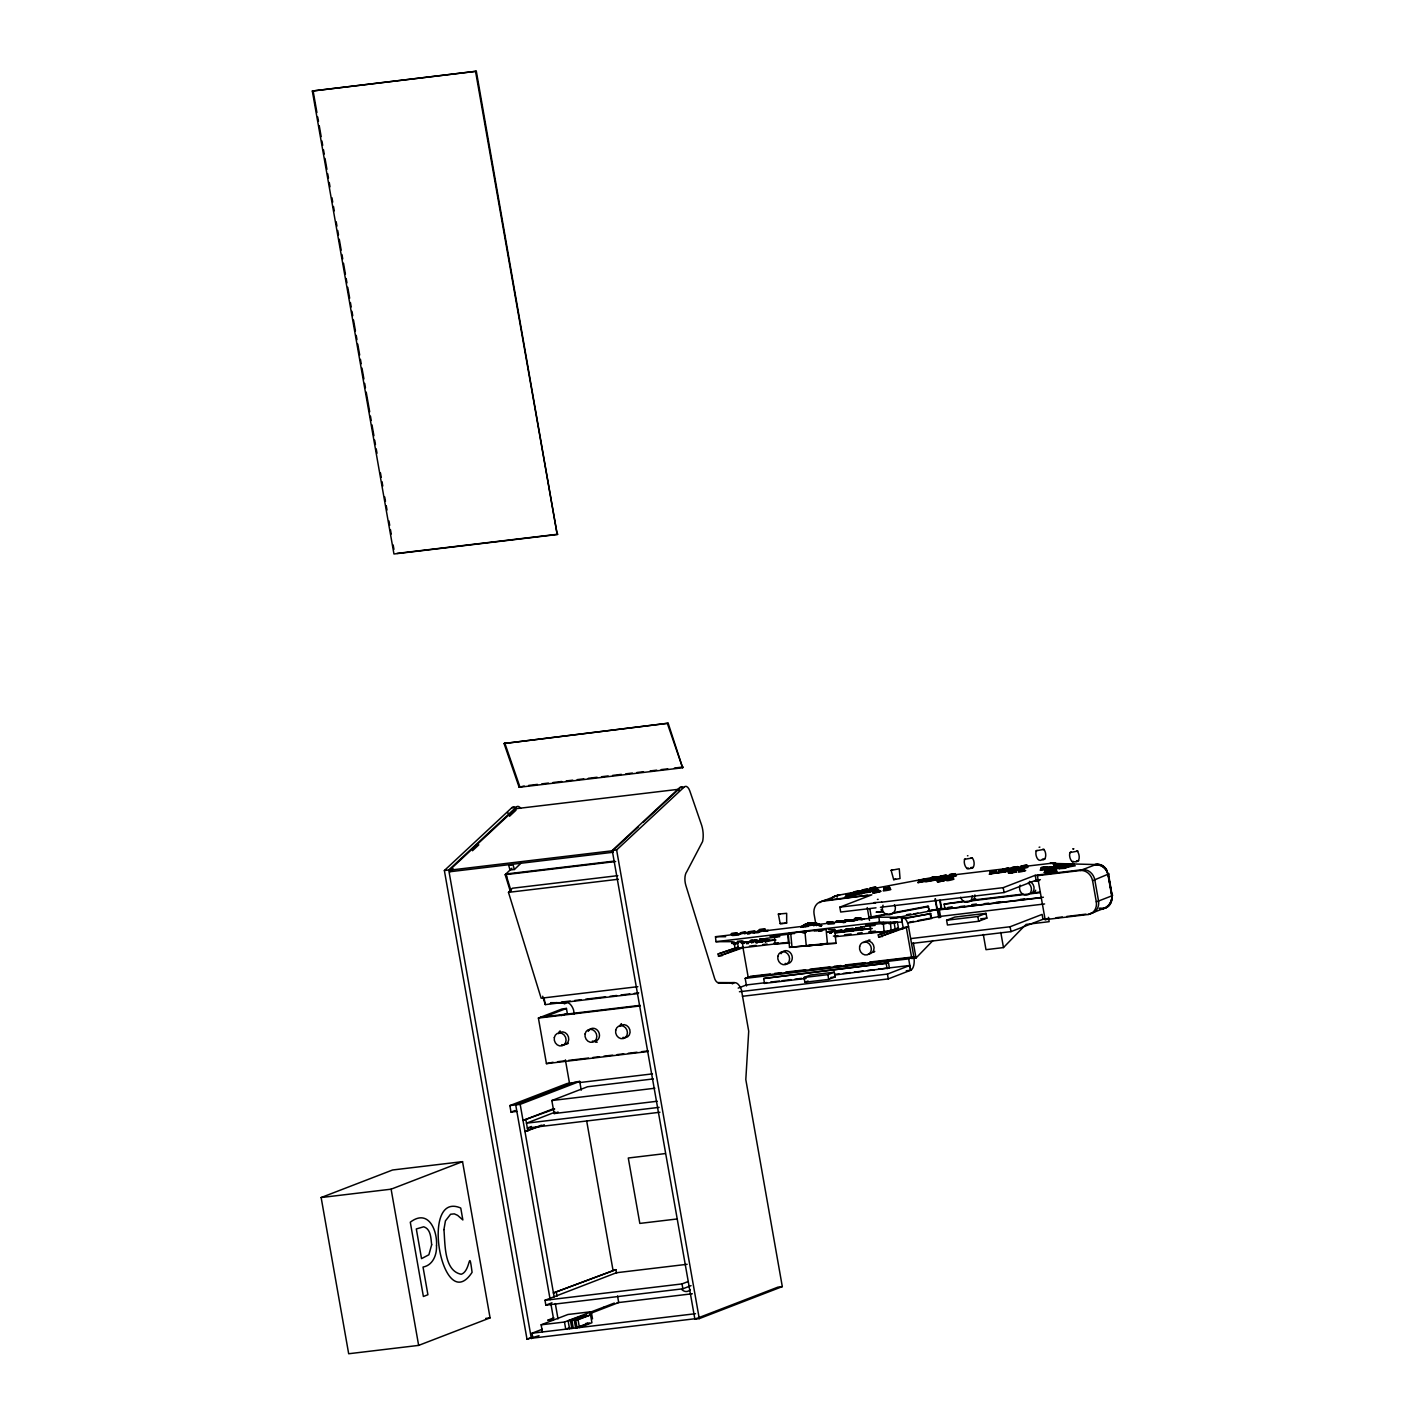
<?xml version="1.0" encoding="UTF-8"?>
<svg xmlns="http://www.w3.org/2000/svg" width="1425" height="1425" viewBox="0 0 1425 1425"><rect width="100%" height="100%" fill="white"/><g stroke="black" fill="none" stroke-linecap="round" stroke-linejoin="round"><path stroke-width="1.5" d="M784.16 923.418L786.653 923.026L786.671 913.318L778.371 914.084L780.17 923.614L783.322 923.489M1111.999 895.791L1108.044 873.685L1111.999 895.791L1096.306 901.882A11.845 10.385 68.9 0 1 1088.112 914.494L1045.148 919.642L1037.382 875.68L1039.609 874.825M971.173 857.743C974.522 857.601 976.018 869.321 970.318 868.395C965.224 871.37 962.623 860.237 965.366 858.812M972.456 857.957L964.333 859.346M966.952 868.644L968.394 868.039M939.093 880.828L938.701 880.24M942.727 879.759L943.831 879.759L937.828 881.131M944.633 880.347L943.76 880.686M925.965 881.79L934.551 880.24L929.332 880.312M926.197 881.363L923.934 881.256M945.327 876.25L951.098 875.288L945.042 876.66M951.205 876.357L949.673 876.286M952.755 878.174L951.223 878.103M995.452 872.1L996.698 871.655L995.737 871.673M997.553 873.098L1006.068 871.673L1000.012 871.868M997.696 872.812L995.452 872.688M1002.487 870.337C1007.885 868.377 992.21 872.243 1002.398 870.176M1001.65 871.619L1002.755 871.085M1008.597 869.232C1005.551 870.283 1022.063 866.632 1008.383 868.947M1009.791 872.527L1008.704 873.115M1011.483 871.37L1009.755 872.118M1010.966 869.945L1010.022 870.248M1019.481 868.538L1017.094 868.822M1022.722 868.555L1024.183 868.484L1023.275 869.161M1042.797 849.282C1046.146 849.104 1047.589 860.896 1041.889 859.898C1036.777 862.891 1034.229 851.687 1036.99 850.333M1044.151 849.353L1035.939 850.832M504.058 743.512L668.165 723.223L682.628 767.772L519.145 787.277L504.058 743.512L668.165 723.223M519.145 787.277L524.186 785.977M510.364 891.462L505.18 874.701L511.913 868.217M637.848 986.67L541.144 998.212L508.476 892.353L512.359 888.238L617.844 875.645M542.693 996.235L545.294 1004.607L543.994 997.643M911.644 958.544L916.026 958.01L932.93 940.571M983.303 934.479L985.993 949.673L1003.485 947.572L1025.003 925.377M514.407 869.482L513.089 864.904L508.707 865.42L510.025 869.998L514.407 869.482L520.784 863.408M539.06 1335.706L527.001 1339.197L444.368 870.515L511.664 807.85A8.817 4.132 83.2 0 1 514.746 807.28M444.368 870.515L448.732 869.998L516.028 807.334A8.817 4.132 83.2 0 1 520.677 808.385M638.471 826.749L612.714 850.725L613.16 852.257L449.926 871.726L449.498 870.194L515.494 808.741L678.728 789.272L679.155 790.804M449.926 871.726L453.15 868.733M472.477 850.743L478.818 844.847M509.491 816.276L515.939 810.273L515.494 808.741M679.547 787.811L683.911 787.295A8.817 4.132 83.2 0 1 689.825 790.982L701.706 825.431A16.833 7.891 83.2 0 1 702.614 841.498L686.797 871.673A10.581 4.952 83.2 0 0 685.835 885.353L714.744 978.832A8.443 3.954 83.2 0 0 717.844 982.573L734.552 982.644A14.499 6.787 83.2 0 1 741.392 989.716L748.713 1031.219L745.809 1079.562L782.307 1286.615L699.265 1318.624L694.883 1319.14L612.251 850.476L679.547 787.811A8.817 4.132 83.2 0 1 682.628 787.241M643.298 822.243L678.728 789.272M612.251 850.476L616.615 849.959L683.911 787.295M1042.815 868.146L1040.767 868.769L1042.637 868.733M1045.683 868.805L1040.09 870.105L1046.395 869.428M1047.553 867.772C1039.538 868.003 1060.538 865.331 1046.663 867.932M1044.436 872.207L1044.988 872.421M1045.754 871.619L1048.052 871.37M1076.89 850.939C1079.509 852.595 1081.237 863.069 1074.592 861.751C1070.175 863.782 1067.859 852.435 1071.066 851.936M1050.938 870.746L1049.513 871.209L1052.077 871.067M1050.546 870.871L1049.352 871.103L1055.676 869.143L1050.617 870.23M1059.648 865.919L1053.413 867.077L1054.268 866.685M1077.977 851.063L1069.854 852.577M1061.037 866.364C1073.862 863.461 1055.444 868.538 1061.18 866.079M1059.897 867.807L1061.162 867.148M1065.312 866.489L1064.083 867.13M1072.33 861.804L1073.363 861.377M1068.412 865.794L1070.888 865.527M1067.557 866.756L1064.938 868.324L1059.292 868.662M855.552 893.742L857.351 893.671M860.326 892.014L855.374 892.762L858.669 892.46M891.124 870.337L893.689 879.652L900.048 878.548L899.264 868.805L891.124 870.337L892.656 869.66M861.359 893.083L859.952 892.78M869.767 890.767L868.698 891.088M871.94 889.645L872.51 889.984M875.734 888.292L873.382 888.274M875.876 889.734L877.658 888.79L876.072 889.36M875.538 891.64L874.309 891.373M873.347 892.424L872.51 892.78L873.863 892.727M874.148 891.694L873.347 892.282M878.94 890.554L876.179 891.623M884.123 889.2L884.533 889.432M1037.382 875.68L1080.346 870.515A11.845 10.385 68.9 0 1 1092.565 880.703L1108.686 873.952M1050.154 863.354L1095.789 864.565A11.845 10.492 -88.4 0 1 1107.029 870.764A11.721 11.222 -79.6 0 0 1095.148 864.369L1095.202 864.904A11.721 11.186 60.6 0 1 1107.973 874.736L1107.902 873.133M967.468 855.766L967.931 855.748M937.454 881.327L938.327 881.683M938.06 880.721L941.07 880.579M945.22 880.258L942.157 881.077M932.645 879.528L932.003 879.261M939.823 878.317L938.505 878.798M941.818 877.996L941.391 878.138M949.299 875.663L950.457 875.324M950.956 876.482L949.905 876.197M955.231 874.843L954.59 874.576M952.577 877.194L949.887 878.174M1039.092 847.269L1039.84 847.109M1008.348 869.357L1008.188 869.072M1008.134 870.069L1008.775 870.337M1012.106 868.555L1014.066 867.985L1013.104 868.146M1015.33 871.192L1010.004 872.011M1014.849 871.441L1013.3 871.797M1022.473 867.932L1022.153 867.576M1024.379 868.644L1022.42 869.392M1024.165 869.731L1022.901 869.535M928.013 910.682L942.103 908.598M731.435 934.675L732.29 934.426M739.717 933.696L740.572 933.464M747.608 934.105L749.888 933.696M755.517 932.306L754.306 932.413L756.39 932.271M758.919 931.968L758.029 932.021L761.324 931.451M737.901 942.851L737.598 942.923M740.537 942.281L741.338 942.139M754.252 941.48C752.115 940.785 753.095 940.5 754.573 941.426M760.024 939.342L761.431 939.378M760.024 941.034L757.762 941.391M744.224 933.428L750.049 932.876M750.227 932.36L751.866 932.075M756.105 931.629L751.777 932.075M756.8 932.467L754.68 932.573M1073.47 848.908L1073.15 848.873M1040.927 868.644L1042.192 868.306M1046.128 868.555L1046.003 868.894M1048.034 868.983L1046.092 868.983M1053.467 866.881L1054.749 866.525M1053.2 867.967L1052.256 868.288L1053.146 868.466M1057.973 866.453L1052.576 867.219L1059.755 865.723M1052.238 869.268L1060.913 868.217M1060.449 867.362L1059.309 867.683L1060.948 867.843M1061.055 867.006L1062.854 866.703M1059.523 868.484L1058.169 868.092M1055.408 870.354L1056.352 870.034L1055.07 870.034M1065.989 866.632L1061.714 867.629M1075.305 865.794L1067.004 867.202M780.17 923.614L786.653 923.026M827.373 923.133L827.052 923.186M833.197 922.705L831.434 922.705M835.567 922.296L835.121 922.349M839.521 921.263L845.417 920.728L840.928 921.263M841.106 921.726L840.055 922.153M844.544 921.387L845.399 921.173M846.753 921.049L846.218 920.71M843.173 922.688L845.47 922.278M846.717 920.639L854.733 919.82M847.305 921.263L849.923 920.924M851.384 920.568L846.325 921.067M855.802 919.392L853.593 919.463L855.125 919.303M852.382 921.102L850.778 921.049M854.127 920.336L852.72 920.871L857.066 920.158M836.101 930.97L836.956 930.757M841.801 930.454L839.913 930.988L841.231 930.97M846.201 930.454L845.185 930.133L846.201 929.848M855.891 928.067L856.746 927.853M857.921 929.314L859.435 929.011M864.886 928.583L863.336 928.851M742.853 946.948L748.178 977.158L911.662 957.653L913.852 956.781L908.544 926.606A11.845 5.54 83.2 0 0 901.312 917.201L878.976 917.219L715.493 936.724L715.956 941.693L732.503 941.676M312.324 91.022L476.324 71.25L557.211 534.517L393.959 553.987L312.324 91.022L476.324 71.25M815.919 924.54L814.049 913.942A11.845 10.385 68.9 0 1 822.243 901.33L837.686 895.363L933.571 877.266A11.81 4.489 82.5 0 1 934.123 877.141M648.054 1051.508L546.434 1063.638L538.401 1018.073L562.073 1008.953L566.438 1008.437L567.293 1013.317L561.45 1015.58M545.009 1016.702L566.438 1008.437M867.451 895.31L822.243 901.33M737.224 941.284L742.033 941.266L743.173 947.696L718.538 956.317L718.111 953.966L738.257 947.091L737.58 943.207M876.019 907.814L840.697 912.036L839.824 907.155L871.851 894.811L824.469 900.457A11.845 10.385 68.9 0 0 819.696 902.666M718.111 953.966L738.257 947.091M718.538 956.317L743.316 946.77M746.522 985.975L745.186 978.387L748.659 977.051M1043.385 897.233L944.989 908.99L944.134 904.109L963.852 901.152M892.798 918.43L941.747 908.651M738.203 988.113L746.326 984.978L766.223 982.591M806.14 978.423L764.53 983.393L763.675 978.512L888.523 963.015L889.378 967.896L834.605 975.021M901.918 927.96L908.544 926.606L878.691 937.205L878.281 934.853L898.409 927.978L897.376 922.171L890.714 922.955M546.434 1063.638L553.096 1062.248M878.281 934.853L898.409 927.978M881.79 902.15L1003.218 887.65L1035.227 875.306L1082.501 869.678A11.845 10.385 68.9 0 1 1094.792 879.831L1098.55 901.027A11.845 10.385 68.9 0 1 1090.357 913.621M878.691 937.205L898.071 929.741M764.53 983.393L766.775 982.538M880.436 907.28L1004.073 892.531L1036.1 880.187L1040.393 879.688M1038.611 879.902L1035.209 881.22L1039.003 880.757M946.61 920.229L954.803 917.077L986.029 913.354L986.866 918.11L978.69 921.28L947.447 925.003L946.61 920.229L977.853 916.507L986.029 913.354M1080.346 870.515L1095.825 864.565A11.845 10.385 68.9 0 1 1108.044 874.736M804.038 977.479L810.451 975.021L834.284 972.171L835.139 976.944L828.727 979.403L804.876 982.253L804.038 977.479L827.889 974.647L834.284 972.171M804.876 982.253L808.082 981.023M516.848 1111.393L511.023 1112.088L509.865 1105.586L567.15 1083.499L572.993 1082.804M509.865 1105.586L520.178 1104.357L579.708 1081.415L581.257 1090.161M763.675 978.512L888.523 963.015M511.023 1112.088L515.102 1110.52M745.186 978.387L908.669 958.865L913.87 956.87A11.845 5.54 83.2 0 1 910.664 970.265L888.274 978.904L742.461 996.289M657.174 1101.258L554.129 1113.548L551.831 1100.528L587.545 1086.758L653.327 1078.921M739.433 991.747L887.437 974.077L909.809 965.455L910.664 970.265L906.247 970.799M910.753 938.594L1010.111 926.749L1042.12 914.405L1042.975 919.285L1010.966 931.629L911.608 943.475M321.142 1197.534L392.57 1169.996L462.537 1161.642L490.075 1317.876L418.647 1345.396L348.68 1353.75L321.142 1197.534L391.109 1189.18L462.537 1161.642M553.808 1108.579L523.028 1120.442L554.681 1109.024M1045.148 919.642L1047.375 918.787M555.216 1112.106L526.484 1123.185L659.08 1107.367M554.129 1113.548L558.101 1112.017M531.454 1126.48L527.339 1128.066L659.935 1112.248M541.393 1125.18L524.97 1131.503L544.314 1124.824M1088.112 914.494L1103.573 908.527A11.845 10.492 -88.4 0 0 1111.643 899.317M615.885 1269.639L553.434 1292.938L615.885 1269.639L616.526 1273.344M691.036 1285.653L682.878 1288.806L545.846 1305.158L544.991 1300.277L616.419 1272.739L687.153 1264.296M545.846 1305.158L551.974 1302.788M553.844 1317.84L547.717 1320.209L553.541 1319.514M542.408 1331.965L541.144 1324.805L567.934 1314.491L591.25 1311.712L592.515 1318.873M696.344 1318.588L532.861 1338.093L532.006 1333.212L542.319 1329.24M541.144 1324.805L564.478 1322.026L603.79 1307.099M604.075 1307.028L614.335 1303.056M568.13 1320.922L582.967 1315.827L568.13 1320.922L569.519 1328.741M571.924 1320.476L586.762 1315.382L571.924 1320.476L573.295 1328.278M589.968 1313.618L618.699 1302.539L617.542 1295.966M577.089 1327.833L575.718 1320.013L590.556 1314.919L591.927 1322.738L579.423 1327.548L578.051 1319.746L590.556 1314.919M527.001 1339.197L531.151 1337.594M544.991 1300.277L682.005 1283.925L688.132 1281.556M569.858 1327.601L565.743 1329.187L564.478 1322.026M578.871 1327.138L589.594 1323.006M694.883 1319.14L714.923 1311.428M715.653 1311.143L733.501 1304.267M734.338 1303.946L777.943 1287.131L782.307 1286.615M846.967 895.149L845.916 895.577L847.537 895.488M854.822 892.656L853.771 893.065L855.392 892.994M853.931 893.92L853.094 894.419L856.835 894.17M861.929 890.946L862.998 890.607M862.766 890.75L861.715 891.177L863.336 891.088M859.881 892.175L861.163 891.747L859.845 891.729M869.856 889.058L871.227 888.719M861.876 892.032L858.848 893.439M864.031 891.516L862.98 891.943L864.619 891.872M870.693 888.862L869.642 889.289L871.263 889.2M872.474 889.485L870.889 890.073L873.169 889.913M875.36 888.434L876.998 887.971L875.716 887.953M874.505 891.569L875.039 891.89M872.795 892.495L873.828 892.246M879.724 891.694L880.472 891.159M880.757 891.444L879.047 891.89M890.002 888.434L887.971 888.933M919.606 880.988L918.359 881.452L919.82 881.398M923.934 880.668L925.181 880.223L924.219 880.223M932.057 878.388L927.016 879.278L931.469 878.851M931.237 879.635L930.151 880.169L931.914 879.813M936.403 878.049L937.098 877.515M932.217 879.67L933.464 879.225L931.38 879.314M937.276 877.853L935.815 878.21M941.284 876.856L936.136 877.853L941.872 876.696M949.584 875.52L951.045 875.164M946.182 876.963L945.577 877.373M945.363 878.21L944.258 878.744L946.61 878.726M954.803 874.986L955.498 874.451M938.273 881.095L937.508 881.63M951.758 877.729L952.862 877.194L951.063 877.123M946.913 880.027C943.742 882.307 960.842 877.764 950.831 879.296M952.078 878.441L953.307 877.996L951.864 878.032M952.951 878.245L951.49 878.602M991.105 872.438L989.947 872.777L990.838 872.866M999.388 871.441L998.141 871.886L999.602 871.851M1003.734 871.103L1004.981 870.657L1003.147 871.263M1007.689 870.123L1009.149 869.767M1017.129 867.967L1018.376 867.522L1016.524 867.54M1016.827 868.609L1019.712 867.95M1017.699 868.413L1016.524 868.751L1017.913 868.805M1026.303 866.436L1027.55 865.99L1026.428 865.937M1027.193 866.24L1025.733 866.596M1019.409 870.212L1018.234 870.55L1019.623 870.604M1015.277 872.118L1016.363 871.868M1046.164 868.074L1047.072 867.878M1045.701 868.609L1046.609 868.413M1050.581 868.181L1052.006 867.718L1050.724 867.718M1052.772 868.003L1056.442 867.932M1061.002 866.115L1062.516 865.759M1045.647 871.103L1047.464 870.657M1052.434 869.09L1044.489 870.212L1046.787 869.41M1057.653 867.576L1059.096 867.113L1057.492 867.077M1045.683 871.334L1046.876 871.031M1058.561 867.397L1057.029 867.736M1044.614 872.047L1045.754 871.815M1065.864 865.688L1067.307 865.224L1065.437 865.26M1068.091 865.492L1069.623 865.153M1050.777 871.512L1050.011 871.12M1054.91 870.515L1055.818 870.319M1072.972 865.082L1074.005 864.494M854.43 892.691L855.356 892.495M858.954 892.371L860.593 891.997M851.099 894.864L852.684 894.383L851.598 894.33M863.639 891.569L865.224 891.213M875.128 888.577L876.428 888.22M860.237 893.119L864.779 892.264M863.924 892.584L862.606 893.35M868.163 891.248L869.535 890.892L868.431 890.661M888.63 888.772L890.215 888.202L888.594 888.292M832.699 930.097L834.747 929.51L836.03 943.297L789.521 947.393L788.239 933.607L804.911 931.291L826.108 929.617L827.391 943.403L836.03 943.297M838.559 895.63A11.721 3.652 78 0 1 839.806 894.847L836.279 895.808A11.721 8.995 72.8 0 0 831.381 898.694M919.909 880.846L919.321 881.434M931.701 878.406L932.645 878.228M923.364 880.81L924.308 880.632M928.459 879.848L926.713 880.347L928.726 880.347M927.924 881.024L917.771 882.645L922.883 881.398M932.591 879.635L930.952 879.973M937.632 878.334L935.887 878.815L937.258 878.887M937.08 879.51C930.721 881.558 947.269 879.065 942.317 878.637M940.803 878.299L941.765 878.121M945.826 876.981L946.77 876.803M954.216 875.146L955.178 874.95M949.941 876.785L950.885 876.589M938.737 880.454L941.515 879.866M943.047 879.902L938.327 880.828M942.388 880.276L943.795 879.546L940.732 879.795M943.029 880.882L943.991 880.668M990.749 872.474L991.693 872.278M1003.2 869.856L1004.162 869.678M995.826 872.082L994.187 872.421M999.976 871.298L999.103 871.868M1007.332 869.642L1008.277 869.464M999.424 872.474L989.199 874.22L994.383 872.83M1016.559 868.11L1017.878 867.611L1016.916 867.558M1021.6 866.792L1022.562 866.614M1008.597 870.96C1002.096 873.044 1018.75 870.515 1013.816 870.087M1012.32 869.749L1014.137 869.143L1012.694 869.179M1018.376 869.054L1015.865 870.052L1022.277 869.553M1021.458 868.235L1022.402 868.039M1010.254 871.886L1011.59 871.583M1009.541 872.545L1012.569 872.011M1019.035 870.23L1020.514 869.873M1014.582 871.548L1013.264 871.851M1014.529 872.314L1015.722 872.082M1023.168 870.016L1024.112 869.838M1019.445 871.227C1013.086 873.846 1033.25 869.303 1022.491 870.728M789.521 947.393L827.391 943.403M1045.54 868.235L1046.502 868.057M1046.271 868.431L1047.232 868.252M1054.411 866.543L1055.373 866.382M1049.958 868.342L1051.169 867.7M1061.572 865.937L1064.903 865.278M1065.259 865.848L1066.47 865.207M1059.879 867.415L1057.902 867.878M1045.327 871.833L1046.253 871.601M1045.54 871.815L1046.538 871.619M1072.348 865.224L1073.827 864.619M1049.993 871.708L1051.187 871.494M1055.248 870.479L1051.917 871.156M895.613 878.958L893.689 879.652M855.053 892.513L856.015 892.335M870.924 888.719L874.451 888.078M860.059 892.139L856.799 892.798M866.24 890.625C875.003 888.363 856.906 891.729 866.596 890.572M875.894 888.381L871.209 888.986L873.703 888.202M870.586 889.913L871.548 889.699M872.171 889.503L873.133 889.325M851.402 894.847L849.692 895.167M867.504 891.391L868.466 891.231M875.413 889.521L876.375 889.342M856.959 894.241L854.377 895.167L862.606 893.493M866.988 891.854L869.054 890.607M876.161 890.732L878.744 889.788L868.662 890.714M874.309 892.068L875.342 891.854M885.353 889.895C876.66 892.46 897.447 888.915 888.648 889.307M879.421 891.872L875.164 892.673M932.378 878.228L933.339 878.067M922.67 880.971L923.632 880.81M928.192 879.848L929.153 879.688M935.138 878.352L936.082 878.192M941.604 876.696L942.548 876.535M937.365 878.334L939.075 878.032M945.309 876.66L942.744 877.159M940.126 878.459L941.088 878.299M954.483 875.128L951.918 875.627M936.777 879.368L932.484 880.151M949.246 876.927L950.208 876.785M951.312 877.622L947.661 878.584M939.556 880.597L942.495 880.276M950.796 878.744L951.758 878.602M991.426 872.296L992.388 872.136M1003.877 869.678L1004.839 869.517M995.149 872.26L992.566 872.759M999.709 871.298L1001.419 870.996M1006.638 869.802L1007.6 869.642M1002.452 871.423L1003.414 871.263M1008.864 869.767L1011.447 869.268M1015.865 868.27L1016.827 868.11M1011.625 869.909L1012.587 869.749M1026 866.596L1024.29 866.899M1008.294 870.817L1004.002 871.601M1017.521 869.286L1014.279 869.909M1020.763 868.377L1021.725 868.217M1022.99 869.054L1020.674 869.891M1022.473 870.176L1023.435 870.016M1014.867 872.296L1012.712 872.688M744.082 932.698L754.716 931.825M745.097 933.268L746.041 933.108L744.741 933.09M749.336 932.663L748.392 932.823L749.514 932.912M759.703 930.543L758.029 930.917L760.131 930.899M764.726 930.276L765.67 930.115L763.07 930.169M758.617 931.808L758.492 932.075M732.575 943.19L731.631 943.35L733.537 943.332M745.881 941.943L746.807 941.783L745.507 941.783M745.257 942.299L744.313 942.459L746.219 942.442M750.102 941.337L749.158 941.515L751.064 941.497M760.469 939.217L759.525 939.396L762.126 939.324M750.28 942.032L751.224 941.872L749.318 941.872M765.492 938.968L766.436 938.79L764.53 938.808M759.329 940.464L759.24 940.643M764.352 940.197L765.296 940.037L763.39 940.055M768.859 940.286L769.803 940.108L767.897 940.126M1042.583 868.146L1043.528 868.003M1045.772 868.235L1043.171 868.716M1047.001 868.252L1047.945 868.11M750.637 932.021L750.209 932.502M750.832 932.235L746.825 932.663M1049.245 868.502L1050.189 868.342M755.517 931.986L758.723 931.487M1056.317 867.896L1057.279 867.754M757.387 932.413L755.517 932.484M1072.58 865.242L1070.852 865.581M1046.787 871.013L1050.261 870.265M1050.278 871.726L1046.983 872.332M818.912 931.237L822.581 930.525L820.711 930.454M855.819 892.317L857.565 891.997M867.326 890.411L864.69 890.981M857.618 892.709L859.4 892.299M865.028 891.195L867.469 890.821M874.683 889.663L875.609 889.538M867.7 891.409L865.082 891.872M874.914 889.966L870.212 891.409L876.998 890.785M850.636 895.043L848.873 895.363M875.538 891.284L879.563 890.821L878.281 891.302M877.764 891.248L876.268 891.533M888.167 888.951L885.548 889.414M877.052 891.587L878.958 890.946L877.729 890.678M878.459 892.103L876.25 892.531M877.408 899.389L878.156 899.353M881.647 902.078L873.952 902.684L875.93 902.666M840.679 921.832L841.623 921.672L839.717 921.726M850.761 920.479L854.288 919.927M860.468 918.929L861.413 918.769L860.094 918.787M851.99 921.191L851.758 921.263M852.969 921.067L851.366 921.28M833.197 931.487L833.287 931.344M841.48 930.507L841.569 930.365M845.88 930.507L846.308 930.489M850.743 929.617L851.687 929.456L849.781 929.492M850.173 929.919L849.229 930.08L851.135 930.026M855.196 929.599L856.14 929.438L854.234 929.492M859.952 928.708L860.896 928.548L859.596 928.566M1072.918 848.979L1073.809 848.801M933.179 878.049L934.087 877.925M921.922 881.113L922.83 880.988M928.993 879.67L930.757 879.35M935.281 878.388L932.68 878.815M942.335 877.64L945.612 877.105M940.268 878.477L939.378 878.602L940.785 878.708M949.406 876.963L947.643 877.283M938.095 879.278L940.322 878.887M944.989 878.067L942.762 878.459M948.854 878.441L949.745 878.317M950.048 878.904L950.956 878.78M942.352 881.095L940.126 881.505M1004.696 869.499L1005.587 869.375M1006.798 869.838L1004.197 870.265M1016.025 868.288L1014.262 868.609M1013.852 869.09L1017.129 868.555M1001.704 871.566L1002.612 871.441M1011.786 869.927L1010.877 870.052L1012.284 870.158M1009.612 870.728L1012.89 870.176M1020.923 868.413L1019.16 868.716M1022.295 869.197C1010.592 870.568 1034.194 866.845 1026.303 867.023M1022.616 870.212L1020.015 870.639M869.642 917.237L886.938 913.959M893.422 912.73L927.996 906.175L929.528 911.466L927.996 906.175M870.319 917.629L928.673 906.585M906.478 914.761L910.824 913.942M913.621 913.942L918.038 913.104M928.708 911.092L937.312 909.453L935.441 898.854M901.954 918.555L930.721 913.639L931.594 918.519L907.814 923.026M904.786 918.555L930.721 913.639M909.221 922.224L913.621 921.387M917.842 920.586L939.378 916.507L1044.596 903.949M1047.838 869.197L1051.08 868.68M1063.941 867.469L1072.473 865.705M1048.764 871.049L1046.556 871.387M1053.307 871.316C1039.199 874.433 1063.282 871.013 1055.64 871.12M940.197 900.297L941.693 908.776L936.67 909.043L937.828 908.847M873.846 889.859L874.736 889.699M886.35 888.559L888.113 888.274M858.919 893.475L855.285 893.885M850.03 895.559C833.999 898.979 862.143 894.989 851.117 895.399M952.612 875.912L953.735 875.716M921.939 881.167L920.212 881.434M930.044 880.579L931.148 880.401M949.887 877.925C940.447 878.691 960.414 876.001 955.73 875.484M949.727 878.281L951.455 878.014M948.355 879.207L950.083 878.94M1024.13 867.362L1025.252 867.166M1001.543 872.029L1002.666 871.851M1012.231 871.227L1014.368 871.138M1013.424 871.708L1009.612 872.082M1011.625 872.937L1012.747 872.741M760.184 930.472L758.848 930.757L760.059 930.721M744.616 933.357L745.186 933.09M749.817 932.591L748.98 932.823M744.491 933.607L745.596 933.464M753.878 932.484L754.787 932.378L753.95 932.68M732.147 943.207L733.056 943.118M737.099 943.012L738.025 942.905M760.042 939.253L760.95 939.146M745.382 942.032L745.97 941.765M750.601 941.266L750.476 941.515M744.83 942.317L745.738 942.21M765.011 939.039L765.136 938.79M754.644 941.159L754.769 940.91M758.902 940.482L759.81 940.393M749.799 942.103L750.708 942.014M754.146 941.444L754.894 940.037L755.018 941.462M763.853 940.286L764.78 940.179M764.798 938.754L763.337 939.057L764.317 940.464M1061.376 866.489L1063.78 866.133M1062.836 866.756L1063.727 866.56M1048.248 870.746L1050.296 870.479M1048.39 871.245L1050.813 870.533M802.382 932.146L804.074 931.879M819.215 931.237L820.622 930.97M826.945 923.151L827.872 923.044M835.299 922.296L836.137 922.082M859.97 919L860.896 918.822L859.507 918.822M846.04 921.494L844.865 921.797M851.259 920.621L849.567 920.782M848.944 921.263L851.972 920.906M853.896 920.995L853.272 921.084M828.673 931.736L827.818 931.95M832.717 931.576L833.643 931.38L832.253 931.38M860.789 927.675L861.626 927.461M851.17 929.581L849.728 930.026L849.87 928.779L850.636 930.133M859.471 928.779L860.041 928.548M854.697 929.688L855.623 929.581M859.916 928.94L859.008 929.029L859.756 927.639L861.27 927.408M863.96 928.779L864.548 928.548M871.744 889.218L872.67 889.022M864.743 890.91L863.051 891.195M872.991 889.984L873.917 889.806M858.794 892.816L859.72 892.62M867.113 891.925L870.853 891.801L861.234 893.546M848.017 895.488L848.944 895.31M970.817 867.558L973.346 867.451M1042.388 859.115L1044.917 858.99M951.081 875.752L952.025 875.573M941.907 877.283L942.851 877.087M930.668 879.421L931.612 879.243M946.806 877.39L947.75 877.212M1022.598 867.202L1023.542 867.023M937.668 878.904L938.612 878.726M1013.407 868.733L1014.351 868.538M929.438 880.24L927.764 880.507M940.144 879.011L941.391 878.744M930.97 880.525L932.217 880.258M1018.305 868.84L1019.249 868.644M991.729 872.866L992.673 872.688M1000.956 871.69L999.263 871.957M1009.185 870.354L1010.129 870.176M949.299 879.029L947.607 879.278M1002.487 871.975L1003.717 871.708M941.783 880.365L945.113 880.027M1022.188 869.624L1023.862 869.357M1012.997 871.085L1015.152 870.924M1020.959 870.443L1019.285 870.711M939.057 881.647L940.179 881.469L938.131 881.737M1010.574 873.08L1011.75 872.848M759.846 930.472L760.808 930.383M732.913 934.355L731.72 934.693M740.216 933.464L741.196 933.375M751.135 931.932L754.003 931.647M758.812 931.309L754.074 931.914M749.479 932.591L750.458 932.502M755.197 932.039L751.723 932.36M752.222 932.556L754.217 932.467M757.708 932.627L758.67 932.538M803.255 926.945L805.82 926.642A16.993 8.283 83.1 0 1 813.533 923.845M803.718 931.897L806.283 931.594M760.612 939.164L761.591 939.075M732.717 943.118L733.679 943.029M741 942.139L742.692 941.978M764.388 939.128L765.35 939.022M736.476 943.083L737.455 942.994M744.758 942.103L745.738 942.014M750.245 941.266L751.224 941.177M745.4 942.228L746.362 942.139M759.472 940.393L761.164 940.233M749.158 942.192L750.138 942.103M754.716 941.355L755.678 941.266M763.23 940.357L764.21 940.268M758.474 941.319L759.685 940.981M764.94 940.393L762.892 940.714L764.798 940.696M767.737 940.429L768.485 940.108M768.716 940.34L767.024 940.518M855.588 919.178L858.954 918.822M827.515 923.062L828.495 922.972M835.798 922.082L836.778 921.993M845.061 921.191L846.022 921.084M839.806 921.993L841.178 921.993M848.819 921.084L850.298 920.782M848.089 921.173L850.476 921.084M856.389 927.853L857.369 927.764M829.297 931.647L828.085 931.968M836.6 930.774L837.579 930.668M860.148 927.764L861.359 927.461M833.055 931.558L831.363 931.736L832.325 931.647M840.376 930.668L842.692 930.596M845.862 929.866L846.824 929.777M841.979 930.668L840.501 930.97L841.819 930.935M856.051 928.868L855.285 929.153M844.776 930.668L845.738 930.578M858.848 928.851L860.54 928.851M854.074 929.759L855.053 929.67M1076.481 860.753L1078.743 860.7M1064.742 865.349L1066.399 865.118M1055.872 866.863L1053.823 866.917M1042.37 868.822L1043.332 868.644M1063.032 866.257L1060.859 866.507M1047.731 868.751L1045.576 869.001M1069.979 865.723L1067.966 865.883M1054.821 868.146L1053.538 868.288M1061.857 867.54L1060.218 867.789M1064.208 867.611L1066.096 867.397M1045.968 872.456L1047.179 872.243M396.916 553.434L557.959 534.215M528.604 785.442L537.439 784.391M541.856 783.857L548.483 783.073M552.9 782.539L561.753 781.488M566.17 780.953L572.797 780.17M577.214 779.635L583.84 778.852M588.258 778.317L597.093 777.266M601.51 776.75L608.137 775.948M612.554 775.432L621.389 774.363M625.807 773.846L632.433 773.045M636.85 772.528L643.477 771.727M650.121 770.943L656.747 770.159M661.164 769.625L667.791 768.841M674.417 768.039L683.252 766.988M511.664 807.85L516.028 807.334M449.498 870.194L612.714 850.725M506.694 877.087L505.804 874.024L614.086 861.11M505.18 874.701L615.636 861.519M508.476 892.353L618.343 879.243M1022.473 866.685L932.484 877.408L931.558 878.602M1026.748 866.168L1051.579 863.247A11.81 9.904 89.3 0 1 1057.742 864.262M839.824 907.155L875.164 902.933M972.598 900.101L1022.883 894.116A6.644 5.825 68.9 0 0 1030.792 892.139A6.644 5.825 68.9 0 0 1028.173 883.108M1031.629 893.065L1040.375 892.014M944.134 904.109L1040.339 892.62M947.857 907.458L952.256 906.923M971.975 904.572L976.357 904.056M952.203 907.529L941.248 908.829L939.752 900.368M960.343 906.549L964.725 906.033M971.939 905.178L976.321 904.643M984.39 903.682L988.772 903.165M996.039 902.292L1000.439 901.776M1020.158 899.424L1024.539 898.89M936.635 909.061L938.256 909.987L1041.283 897.697M890.269 918.519L901.312 917.201L902.203 922.153L879.439 922.171L715.956 941.693M791.694 933.838L770.017 936.439L777.765 936.421M882.039 923.988L886.386 923.471M738.72 941.676L743.137 941.141M765.67 938.452L779.813 936.617M860.825 926.945L875.146 925.377M888.933 923.738L895.577 922.955M860.575 927.443L858.58 929.207M742.389 942.192L742.514 943.635L742.389 942.192L744.99 942.121M857.797 928.815L859.257 928.548M763.462 940.482L763.978 938.968M849.318 930.293L848.552 928.94L849.353 931.077M853.664 929.652L853.165 931.148L853.664 929.652L851.883 929.67M862.927 928.744L862.428 930.24L862.927 928.744L860.308 928.851M767.327 940.286L766.81 941.8L768.164 940.072M763.907 941.141L758.421 942.103L775.93 940.001M768.289 940.625L774.862 939.841M836.172 932.52L858.064 929.919M862.446 929.385L871.192 928.352M835.05 932.947L872.278 928.512M749.479 946.147L756.105 945.363M762.731 944.561L767.149 944.045M773.775 943.243L778.192 942.727M833.429 936.136L837.847 935.602M844.473 934.818L851.099 934.016M857.725 933.232L862.143 932.698M868.769 931.914L875.395 931.131M980.632 918.858L986.866 918.11M739.842 948.106L788.435 942.37L787.633 933.731M834.836 936.759L891.195 930.97L890.376 922.331M890.073 930.169L903.325 928.583L901.312 917.201M789.877 943.047L775.129 943.973L774.327 935.334M891.195 930.97L870.728 932.573L869.927 923.934M1042.975 919.285L1049.423 918.519M1055.978 917.753L1062.32 916.97M1066.719 916.471L1085.957 914.155M1025.857 924.451L1049.174 921.672L1048.408 917.326M750.369 976.303L770.266 974.005M774.683 973.4L781.31 972.687M785.727 972.082L805.624 969.784M810.023 969.178L829.92 966.88M834.32 966.275L840.964 965.562M845.363 964.957L865.26 962.659M869.678 962.053L913.87 956.87M550.353 1003.396L556.979 1002.612M561.397 1002.078L570.232 1001.027M574.649 1000.492L581.293 999.709M585.711 999.174L605.589 996.805M610.007 996.289L616.633 995.487M621.051 994.971L629.886 993.902M634.303 993.385L638.721 992.851M545.294 1004.607L638.079 993.546M574.275 1014.137L573.509 1009.755A14.499 6.787 83.2 0 0 566.651 1002.683L562.287 1003.2A14.499 6.787 83.2 0 1 564.781 1003.895M718.289 983.161L734.552 982.644M770.64 982.074L779.475 981.006M782.093 980.703L790.857 979.652M794.936 979.171L801.794 978.352M834.64 974.433L839.111 973.898M843.404 973.382L850.173 972.58M854.341 972.082L863.105 971.031M867.487 970.514L874.469 969.677M878.423 969.196L909.809 965.455M830.793 977.461L835.139 976.944M540.645 1017.218L640.057 1005.355M538.401 1018.073L640.021 1005.943M557.513 1061.732L564.14 1060.93M568.557 1060.414L588.436 1058.045M592.853 1057.51L599.48 1056.727M603.897 1056.192L612.732 1055.141M617.15 1054.607L623.776 1053.823M628.193 1053.289L637.046 1052.238M641.464 1051.703L648.09 1050.92M579.708 1081.415L575.344 1081.931L515.707 1104.892L550.175 1299.725M579.904 1082.519L652.436 1073.88M551.831 1100.528L654.877 1088.237M665.368 1153.573L628.283 1158.008L639.825 1223.416L676.893 1218.998M485.711 1318.392L490.075 1317.876M617.221 1302.717L692.336 1293.758M575.718 1320.013L578.051 1319.746M585.8 1323.469L588.133 1323.184L575.629 1328.011L574.257 1320.191M532.006 1333.212L695.489 1313.707M874.113 888.167L875.858 887.882M871.922 889.129L870.123 889.111M875.36 888.933L876.322 888.772M887.935 888.363L888.897 888.185M858.242 891.943L860.023 891.658M864.316 891.961L865.278 891.783M884.765 889.503L885.744 889.325M855.873 892.994L854.252 892.905M859.542 892.709L860.504 892.531M878.156 891.355L880.169 891.088M847.234 895.577L848.196 895.417M874.184 892.798L875.395 892.584M805.57 926.642L808.385 926.357A16.993 4.168 84 0 1 812.179 923.988M879.759 912.018C887.632 910.878 869.499 912.677 878.904 912.089M760.576 930.383L764.032 930.08M859.649 919.178L863.995 918.911L860.183 919.392M760.309 930.561L759.258 930.668L760.398 930.739M828.246 922.972L829.991 922.794M836.528 921.993L837.49 921.922M845.791 921.084L846.735 921.013M840.928 921.993L841.89 921.904M732.682 934.355L736.137 934.052M740.964 933.375L743.583 933.126M850.244 921.084L851.188 921.013M853.504 921.084L851.758 920.977M751.171 932.68L753.487 932.556M827.943 924.166L834.231 923.721M732.361 935.53L738.863 935.049M857.12 927.764L858.082 927.693M860.397 927.764L858.652 927.942M761.342 939.057L762.304 938.986M829.065 931.647L830.009 931.576M837.348 930.668L840.608 930.668M754.751 940.286C763.836 939.022 744.277 940.678 752.81 940.447M764.619 939.128L762.874 939.307M846.592 929.777L852.007 929.688M856.763 928.779L853.985 929.171L855.73 929.403M741.73 942.05L744.349 941.8M859.079 928.851L856.443 929.118M733.447 943.029L736.084 942.78M750.975 941.177L753.469 940.963M760.202 940.304L762.838 940.055M844.045 930.757L845.007 930.668M854.305 929.759L852.577 929.937M735.763 943.172L736.725 943.083M746.13 942.139L748.766 941.889M753.291 941.319L756.069 940.91L754.431 940.874M862.624 928.94L863.568 928.851M755.446 941.248L758.064 941.017M763.479 940.357L760.843 940.607M764.708 940.375L765.67 940.304M748.446 942.263L749.408 942.192M1012.676 868.805L1013.638 868.644M950.35 875.823L951.312 875.663M1018.537 868.751L1017.005 868.947M941.159 877.355L942.121 877.194M1008.437 870.426L1009.399 870.265M931.95 878.887L932.912 878.726M946.058 877.462L947.019 877.301M990.998 872.937L991.96 872.777M937.899 878.833L936.35 879.011M1014.208 871.673L1015.402 871.477M919.481 881.505L920.443 881.345M1009.648 873.169L1010.842 872.973M837.383 921.904L839.165 921.743M841.783 921.904L843.564 921.726M857.975 927.675L859.756 927.515M838.185 930.578L839.076 930.489M847.43 929.67L849.229 929.51L848.712 931.166M856.657 928.762L858.438 928.601M829.902 931.558L830.793 931.469M839.77 930.757L837.152 930.988M842.585 930.578L845.185 930.347M849.015 929.866L847.234 930.026M857.333 929.047L858.242 928.957M764.815 930.632L768.431 930.489L764.637 930.97M733.519 934.248L734.409 934.177M753.077 932.288L755.303 932.235M746.201 933.357L747.11 933.268M762.197 938.968L763.978 938.808M753.415 941.337L750.797 941.533M765.546 940.286L767.345 940.126M748.57 942.281L746.771 942.442M757.868 941.408L755.268 941.622M1061.18 867.629L1059.701 867.789M1053.859 868.324L1052.754 868.199M1050.225 870.978L1051.205 870.853M1045.113 872.527L1046.288 872.349M848.837 920.621L850.315 920.497M848.677 920.924L846.628 920.995L847.964 920.977M829.973 922.812L830.882 922.723M838.256 921.832L839.984 921.672M848.926 921.191L850.066 921.067M857.761 928.013L858.669 927.924M839.058 930.525L840.786 930.365M848.142 929.919L846.414 930.08M830.793 931.487L833.215 931.291M861.84 929.029L860.13 929.171M851.687 930.026L852.595 929.919M741.659 932.645L745.453 932.146L740.359 932.716M753.344 932.484L754.805 932.271L753.397 932.253M761.983 939.378L762.892 939.271M765.35 940.696L766.258 940.589M814.334 930.792L817.131 930.561M858.812 918.876L859.774 918.769M836.528 921.263L841.017 920.728L835.923 921.298M849.585 920.336L851.687 920.247L850.28 920.283M848.267 920.871L849.229 920.782M843.422 921.779L844.384 921.672M830.739 922.759L831.701 922.652M856.942 928.085L857.903 927.978M849.086 929.545L850.048 929.456M855.623 929.171L856.585 929.082M862.784 928.637L863.764 928.548M853.539 929.545L854.501 929.456M850.868 930.08L851.829 929.973M828.869 931.968L829.849 931.861M841.552 930.988L842.513 930.881M874.79 888.096L876.393 887.846M876.037 888.862L876.963 888.719M875.823 889.004L877.177 888.951M885.067 889.396L883.945 889.396M859.204 891.783L860.575 891.623M860.201 892.638L861.127 892.495M873.382 892.852L874.558 892.673M763.568 931.255L766.668 931.237M743.44 933.161L744.402 933.072M757.156 932.378L758.118 932.271M762.678 940.09L763.658 940.001M760.986 940.571L757.922 941.052M744.206 941.836L745.186 941.747M765.492 940.643L763.818 940.767M735.923 942.816L736.903 942.727M741.552 942.406L742.514 942.317M748.624 941.925L749.586 941.836M745.952 942.495L746.914 942.406M733.269 943.386L734.231 943.297M816.881 930.614L819.411 930.436M803.575 932.68L806.123 932.502M780.33 914.066L778.371 914.084M850.903 920.479L848.837 920.354M848.979 920.817L849.941 920.746M845.862 921.352L843.974 921.405L845.274 921.387M844.117 921.726L845.078 921.637M857.209 928.031L856.158 928.067M858.99 928.601L859.952 928.512M854.929 929.207L855.891 929.136M863.497 928.583L864.458 928.512M859.418 929.207L860.379 929.118M840.518 930.4L841.498 930.329M844.918 930.4L846.682 930.044M837.419 930.935L836.368 930.988M828.174 932.003L829.136 931.914M995.238 871.69L996.146 871.566M1014.992 871.601L1016.132 871.441M990.411 872.973L991.319 872.848M949.763 875.858L950.671 875.734M1010.058 873.044L1008.437 873.187M1008.918 873.204L1009.844 873.115M941.177 877.747L941.676 877.711M945.487 877.497L946.396 877.373M947.037 879.314L947.946 879.189M938.541 881.612L937.205 881.683M754.698 931.612L755.749 931.576M757.868 932.324L758.456 932.306M744.153 933.126L745.115 933.037M748.553 933.197L750.369 933.143M735.87 934.105L736.832 934.016M760.291 940.607L758.795 940.696M744.919 941.8L745.881 941.729M758.634 940.999L760.113 940.928M755.517 941.569L754.929 941.587M736.636 942.78L737.224 942.744M740.84 942.442L741.802 942.37M819.054 930.489L821.156 930.4M802.275 932.663L803.932 932.627M861.234 919.837L862.303 919.837M851.527 921.013L853.041 920.942M840.322 921.69L841.213 921.637M844.384 921.458L845.524 921.779M832.93 922.598L832.04 922.67M860.914 927.461L861.804 927.408M855.712 928.12L856.603 928.067M864.084 928.548L864.975 928.494M850.369 929.474L851.277 929.403M841.124 930.365L842.015 930.311M835.923 931.042L836.831 930.97M827.658 932.003L828.548 931.95M1065.437 867.593L1067.129 867.433M1045.558 872.403L1044.062 872.492M828.263 929.581L834.747 929.51M765.261 930.044L764.37 930.115M755.945 932.324L757.067 932.253M748.802 932.894L750.049 933.126M739.557 933.767L740.448 933.713M736.458 934.07L737.758 934.087M790.341 933.589L794.58 933.553M749.924 941.854L750.815 941.8M740.323 942.442L741.214 942.388M732.04 943.421L732.931 943.368M895.06 922.438L865.598 925.039L873.365 925.021M715.493 936.724L725.646 936.724M550.816 1002.701L566.651 1002.683M879.688 891.213L880.739 891.106M860.736 892.602L861.591 892.495M1103.484 908.544L1099.209 908.42L1103.573 908.527A11.845 10.385 68.9 0 0 1111.785 895.933A17.777 1.853 -10 0 0 1112.302 894.971L1112.462 895.221M821.78 925.484L818.591 925.538A16.993 12.166 87.6 0 0 806.764 924.415M1015.633 871.566L1016.346 871.53M947.447 879.207L947.126 879.189M756.515 932.324L757.459 932.288M749.942 933.108L748.873 933.09M1102.914 908.42L1103.128 908.794A11.721 11.186 60.6 0 0 1111.714 895.933L1107.777 873.632M667.541 724.007L682.628 767.772M504.682 742.728L519.769 786.493M505.822 874.024L511.005 890.785M1108.454 873.792L1112.177 895.666M1092.583 880.686L1096.306 901.882M1035.227 875.306L1036.1 880.187M1003.218 887.65L1004.073 892.531M1010.111 926.749L1010.966 931.629M1000.795 932.395L1003.485 947.572M977.853 916.507L978.69 921.28M939.36 909.845L940.696 917.433M938.273 909.987L939.592 917.593M937.401 910.147L938.737 917.753M935.085 898.926L936.955 909.524M930.044 913.229L930.614 916.489M913.336 942.833L916.026 958.01M906.336 927.426L911.662 957.653M908.669 958.865L910.664 970.265M894.063 922.563L895.096 928.388M881.594 934.462L882.004 936.813M886.279 963.87L887.152 968.751M869.838 908.865L871.37 917.486M867.237 907.565L869.517 920.497M827.889 974.647L828.727 979.403M733.911 941.676L734.944 947.482M721.442 953.574L721.852 955.926M616.615 849.959L699.265 1318.624M475.576 71.535L557.211 534.517M682.005 1283.925L682.878 1288.806M586.655 1120.816L612.999 1270.156M565.387 1059.862L569.608 1083.855M570.463 1320.654L571.853 1328.456M525.932 1120.086L527.891 1131.165M556.356 1292.582L556.997 1296.269M520.178 1104.357L554.165 1297.017M555.322 1303.59L558.012 1318.909M550.941 1304.107L553.648 1319.443M313.072 90.737L316.92 112.575M317.686 116.939L318.47 121.303M319.236 125.667L321.159 136.586M321.925 140.968L322.691 145.332M323.475 149.696L324.241 154.06M325.007 158.424L326.931 169.343M327.697 173.725L328.48 178.089M329.246 182.453L330.012 186.817M331.936 197.737L332.702 202.101M333.486 206.483L334.252 210.847M336.175 221.766L336.941 226.13M337.707 230.494L338.491 234.858M339.257 239.24L341.181 250.159M341.947 254.523L342.73 258.887M343.496 263.251L345.42 274.17M346.186 278.534L346.952 282.916M347.736 287.28L349.659 298.199M350.425 302.563L351.191 306.927M351.957 311.309L352.741 315.673M353.507 320.037L355.431 330.956M356.197 335.32L356.963 339.684M357.746 344.066L359.67 354.985M360.436 359.349L361.202 363.713M361.968 368.077L363.909 378.997M364.675 383.361L365.441 387.743M366.207 392.107L369.681 411.754M370.447 416.118L371.213 420.5M371.978 424.864L373.92 435.783M374.686 440.147L375.452 444.511M376.218 448.875L377.002 453.257M380.457 472.904L381.223 477.268M382.007 481.632L382.773 486.014M384.697 496.933L385.463 501.297M386.228 505.661L387.012 510.025M388.936 520.944L389.702 525.308M390.468 529.69L391.234 534.054M393.157 544.973L393.941 549.337M448.732 869.998L531.382 1338.663M391.109 1189.18L418.647 1345.396M887.437 974.077L888.274 978.904M811.021 925.057L810.718 922.901L810.718 924.13M883.233 922.331L884.034 930.97M878.976 917.219L879.439 922.171M858.562 930.169L858.438 927.8L857.921 930.258M857.244 930.329L857.12 928.904L856.603 930.4M848.035 931.237L847.893 929.812L847.394 931.309M840.091 931.986L839.966 930.561L839.45 932.057M838.773 932.146L838.648 930.703L838.132 932.217M804.911 931.291L806.194 945.078M790.679 932.983L791.962 946.77M753.611 941.088L753.095 942.602L752.97 941.177M690.127 1289.803A6.644 5.825 68.9 0 1 681.738 1289.482M597.235 1042.156A8.372 7.339 68.9 0 1 595.294 1042.102M558.832 1032.395A8.372 7.339 68.9 0 1 560.114 1030.898M620.178 1025.109A8.372 7.339 68.9 0 1 621.478 1023.631M619.75 1026.374A6.644 5.825 68.9 0 1 629.814 1029.669A6.644 5.825 68.9 0 1 622.939 1037.418M588.258 1031.344A6.644 5.825 68.9 0 1 595.775 1028.975A6.644 5.825 68.9 0 1 599.248 1037.258A6.644 5.825 68.9 0 1 592.337 1041.069M558.386 1033.642A6.644 5.825 68.9 0 1 568.468 1036.955A6.644 5.825 68.9 0 1 561.592 1044.685M568.29 1043.349A6.644 5.825 68.9 0 1 566.883 1043.937M882.859 912.232A6.644 6.555 -59.2 0 1 881.06 909.346M894.437 904.661A6.644 6.555 -59.2 0 1 889.075 914.85A6.644 6.555 -59.2 0 1 883.037 905.178M974.896 894.936A6.644 5.825 68.9 0 1 970.817 901.081M1029.384 881.38A6.644 5.825 68.9 0 1 1031.397 893.422M1035.69 890.251A6.644 5.825 68.9 0 1 1033.642 892.567M1022.812 894.223A6.644 5.825 68.9 0 1 1020.193 885.21M975.626 898.623A6.644 5.825 68.9 0 1 973.043 900.226M972.242 895.951A6.644 5.825 68.9 0 1 960.664 897.216M937.24 908.954A14.927 1.568 -10 0 1 939.556 908.544M1111.518 899.317A11.721 11.222 -79.7 0 1 1104.304 908.063M1107.92 873.614A17.777 1.853 -10 0 1 1108.276 874.594M1050.154 863.336A11.81 6.341 83.8 0 1 1054.179 864.512M831.951 898.516A11.845 10.385 68.9 0 1 832.913 897.554M833.981 896.752A11.845 10.385 68.9 0 1 837.686 895.363A11.845 1.407 79.3 0 0 837.366 895.559M837.152 897.216A11.845 1.407 79.3 0 1 837.188 896.485M931.986 878.53A11.845 1.407 79.3 0 1 932.484 877.408A11.845 5.54 83.2 0 1 933.945 877.319M1057.439 864.28A11.845 10.492 -88.4 0 0 1050.902 863.265A11.845 5.54 83.2 0 1 1054.464 864.476M801.919 927.194A16.993 14.571 80 0 1 820.159 926.036M800.832 927.426A16.993 16.334 74.9 0 1 821.228 925.805M801.901 926.339A16.993 16.975 10.6 0 1 821.619 925.644M802.186 926.428A16.993 16.459 -84.4 0 1 821.281 925.538L820.248 925.502A16.993 14.82 89.7 0 0 803.059 926.464M807.922 924.362A16.993 8.692 86.4 0 1 816.418 925.662M809.275 924.255A16.993 4.613 85.5 0 1 813.871 925.84M803.611 926.927A16.993 11.827 82 0 1 816.008 924.362M781.06 953.717A6.644 5.825 68.9 0 1 788.577 951.348A6.644 5.825 68.9 0 1 792.051 959.631A6.644 5.825 68.9 0 1 785.139 963.442M863.71 942.638A6.644 5.825 68.9 0 1 873.489 945.113A6.644 5.825 68.9 0 1 868.448 953.966M868.484 940.197A6.644 5.825 68.9 0 1 869.998 940.037M874.754 951.348A6.644 5.825 68.9 0 1 873.578 952.345M507.603 813.176A4.186 1.959 83.2 0 1 507.995 812.588M730.17 983.161A14.499 6.787 83.2 0 1 732.664 983.856M443.923 1229.579C445.259 1243.811 443.798 1270.744 461.166 1274.253C471.034 1271.314 468.576 1246.287 472.085 1272.329C442.373 1317.751 419.146 1189.928 460.756 1208.044L462.858 1219.96L457.585 1215.329L454.308 1213.868L450.585 1214.242L445.437 1220.869L443.923 1229.579M431.668 1244.755L428.872 1254.766L421.533 1258.631L416.314 1228.956L423.706 1226.783C431.045 1229.009 430.849 1238.592 431.668 1244.755M436.513 1245.788C436.905 1254.819 432.933 1265.258 423.029 1267.057L427.91 1294.737L423.385 1296.483L410.293 1222.205C428.462 1208.275 437.546 1230.683 436.513 1245.788M918.751 880.276L924.522 879.332L918.751 880.276M931.202 877.675L936.973 876.713L931.202 877.675M940.429 876.126L946.2 875.182L940.429 876.126M949.602 874.612L955.373 873.65L949.602 874.612M990.25 871.726L996.022 870.764L990.25 871.726M1002.719 869.108L1008.49 868.163L1002.719 869.108M1011.946 867.576L1017.717 866.632L1011.946 867.576M1021.119 866.062L1026.891 865.1L1021.119 866.062M1041.23 867.611L1046.93 866.721L1041.23 867.611M1053.77 865.83L1059.487 864.939L1053.77 865.83M1060.93 865.224L1066.63 864.334L1060.93 865.224M1068.02 864.601L1073.737 863.71L1068.02 864.601M846.414 894.294L852.007 893.404L846.414 894.294M854.27 891.801L859.863 890.91L854.27 891.801M862.214 889.913L867.825 889.093L862.214 889.913M870.141 888.024L875.752 887.116L870.141 888.024M883.945 888.22L889.556 887.312L883.945 888.22M731.399 933.589L737.17 933.126L731.399 933.589M748.927 931.736L754.716 931.273L748.927 931.736M759.293 929.617L765.082 929.171L759.293 929.617M802.578 946.164L823.365 944.365L802.578 946.164M826.963 922.189L832.734 921.708L826.963 922.189M844.508 920.318L850.28 919.82L844.508 920.318M855.036 918.306L860.807 917.825L855.036 918.306M845.933 929.1L853.237 928.477L845.933 929.1M762.66 939.128L762.304 941.729L762.66 939.128M734.748 943.101L734.231 944.597L734.748 943.101M736.066 942.94L735.549 944.454L736.066 942.94M744.349 941.961L743.832 943.475L744.349 941.961M830.365 931.683L829.849 933.197L830.365 931.683M831.683 931.523L831.167 933.037L831.683 931.523M752.293 941.248L751.777 942.762L752.293 941.248M747.448 942.192L746.932 943.706L747.448 942.192M748.766 942.05L748.25 943.546L748.766 942.05M761.502 940.375L761.003 941.889L761.502 940.375M843.048 930.703L842.531 932.217L843.048 930.703M844.366 930.543L843.849 932.057L844.366 930.543M756.746 941.319L756.23 942.833L756.746 941.319M758.064 941.177L757.548 942.673L758.064 941.177M852.346 929.795L851.847 931.309L852.346 929.795M861.608 928.886L861.11 930.4L861.608 928.886M766.009 940.447L765.492 941.961L766.009 940.447M756.141 931.79L754.662 931.897L756.052 931.808M585.087 1033.927A6.644 5.825 68.9 0 0 592.747 1042.209A6.644 5.825 68.9 0 0 594.866 1031.362A6.644 5.825 68.9 0 0 585.087 1033.927M554.325 1037.543A6.644 5.825 68.9 0 0 562.002 1045.825A6.644 5.825 68.9 0 0 564.122 1034.977A6.644 5.825 68.9 0 0 554.325 1037.543M615.689 1030.275A6.644 5.825 68.9 0 0 623.348 1038.558A6.644 5.825 68.9 0 0 625.468 1027.71A6.644 5.825 68.9 0 0 615.689 1030.275M777.854 956.317A6.644 5.825 68.9 0 0 785.513 964.6A6.644 5.825 68.9 0 0 787.633 953.753A6.644 5.825 68.9 0 0 777.854 956.317M859.613 946.556A6.644 5.825 68.9 0 0 867.273 954.839A6.644 5.825 68.9 0 0 869.392 943.991A6.644 5.825 68.9 0 0 859.613 946.556"/></g></svg>
